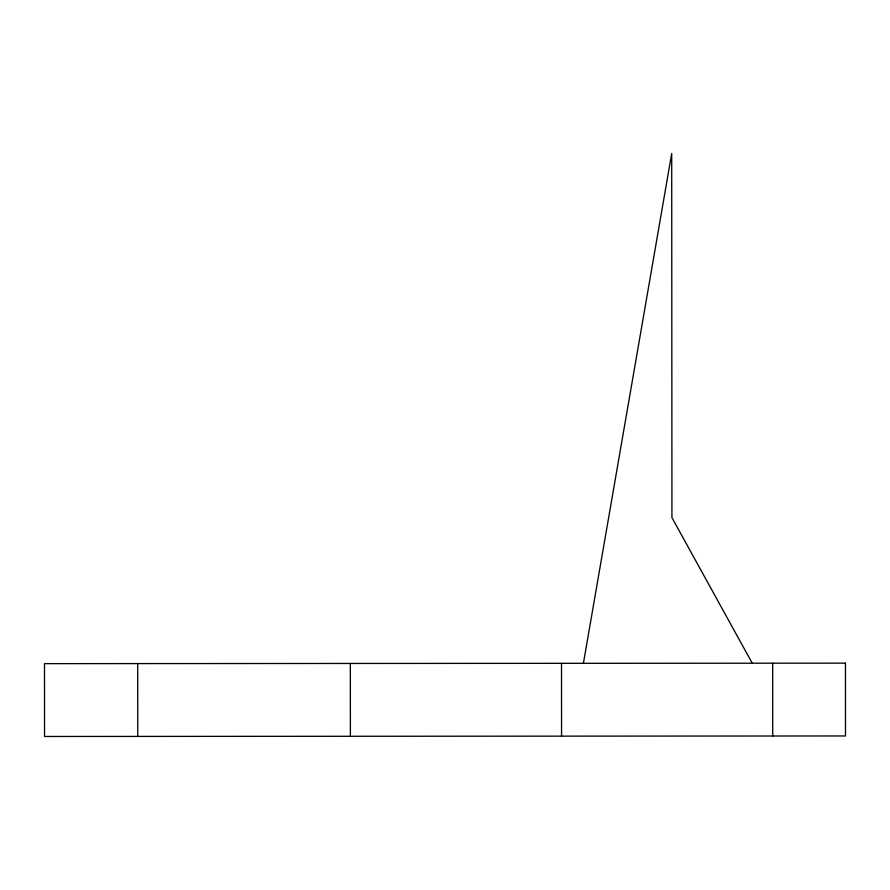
<?xml version="1.0" encoding="UTF-8"?>
<svg xmlns="http://www.w3.org/2000/svg" width="890" height="890" viewBox="0 0 890 890"><rect width="100%" height="100%" fill="white"/><g stroke="black" fill="none" stroke-linecap="round" stroke-linejoin="round"><path stroke-width="1.33" d="M583.406 663.317L671.705 153.525L671.939 517.624L752.25 663.206M772.687 663.195L772.731 736.008M561.512 663.328L561.557 736.141M350.337 663.462L350.382 736.275M137.705 663.595L137.75 736.419M845.456 663.15L44.5 663.651L44.544 736.475L845.5 735.963L845.456 663.15"/></g></svg>
